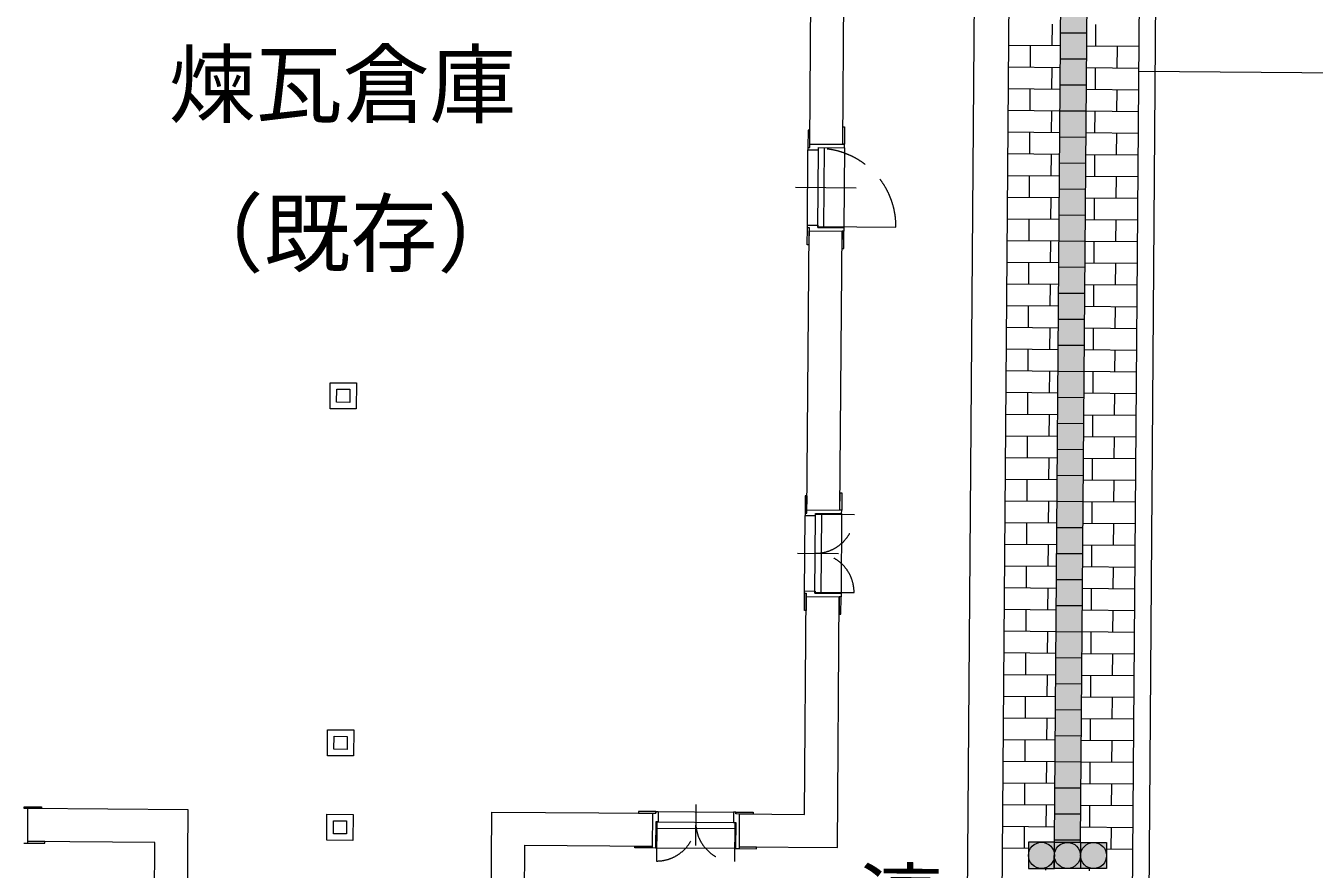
# Model space of a CAD drawing. Units: millimetres, scale not verified. Extents: x -94331 to 144568, y -56598 to 62562.
# Drawn here: x 3706 to 18543, y -15202 to -5482 of the extents above; entities that cross this region are included whole.
import ezdxf
from ezdxf.enums import TextEntityAlignment as Align

# ---------------------------------------------------------------- set-up
doc = ezdxf.new("R2010")
doc.units = ezdxf.units.MM
doc.header["$LTSCALE"] = 400
doc.linetypes.add('DASHED1', pattern=[1.8, 1.2, -0.6])
for name, color, linetype, lineweight in [('0-2_壁', 7, 'Continuous', 9), ('0-4_衛生設備', 7, 'Continuous', 9), ('0-5_雑', 7, 'Continuous', 9)]:
    doc.layers.add(name, color=color, linetype=linetype, lineweight=lineweight)
doc.layers.add('0-7_ハッチ', color=7, linetype='Continuous')
doc.layers.add('0-C_0', color=8, linetype='Continuous')
doc.styles.add('ＭＳ ゴシック', font='')
doc.styles.get('ＭＳ ゴシック').set_extended_font_data('MS Gothic')

msp = doc.modelspace()

# ---------------------------------------------------------------- linework, layer by layer
at = {"layer": '0-2_壁'}
for p, q in [((16785.9, 3815.2), (16632.1, -16229.9)), ((16594.4, 3626.8), (16440.1, -16482.7)), ((15083, 2140.1), (14895.2, -22327.1)), ((14679.9, 1743.6), (14495.2, -22326.2)), ((12734, -6845), (12759, -3590.1)), ((13114, -6848), (13138.6, -3633)), ((23730.3, -6066.3), (16520.5, -6011)), ((12713.7, -6884.9), (12713.5, -6909.9)), ((12713.7, -6884.9), (12733.7, -6885)), ((12734, -6845), (13134, -6848.1)), ((12826.6, -7805.8), (12833.5, -6910.8)), ((12896.6, -7806.3), (12903.7, -6886.3)), ((13133.7, -6888.1), (13126.6, -7808.1)), ((13133.7, -6888.1), (13134, -6848.1)), ((12568.6, -7343.8), (13269.8, -7349.2)), ((12701.3, -11099.9), (12726.3, -7845)), ((12706.6, -7804.9), (12726.6, -7805)), ((12726.3, -7845), (13126.3, -7848.1)), ((12826.7, -7795.8), (13726.7, -7802.7)), ((13081.6, -11062.8), (13106.3, -7847.9)), ((13126.6, -7808.1), (13126.3, -7848.1)), ((12681.3, -11099.8), (12681.1, -11124.8)), ((12681.3, -11099.8), (12701.3, -11099.9)), ((12701.6, -11059.9), (13101.6, -11063)), ((12794.3, -12020.7), (12801.1, -11125.7)), ((12801.3, -11110.7), (13251.2, -11114.1)), ((12864.3, -12021.2), (12871.3, -11101.2)), ((13101.3, -11103), (13094.3, -12023)), ((13101.3, -11103), (13101.6, -11063)), ((12592.3, -11559.1), (13064.5, -11562.7)), ((12794.3, -12010.7), (13244.3, -12014.1)), ((12674.3, -12019.7), (12694.3, -12019.9)), ((12674.7, -14569.8), (12694.3, -12019.9)), ((12694, -12059.9), (13094, -12063)), ((13051.8, -14952.7), (13074, -12062.8)), ((13094.3, -12023), (13094, -12063)), ((3727.4, -14501.2), (3724.3, -14901.1)), ((5574.9, -14515.3), (3727.4, -14501.2)), ((10962.5, -14536.7), (10962.4, -14556.7)), ((11423.2, -14454.7), (11419.5, -14926.9)), ((9074.8, -14542.2), (10922.4, -14556.4)), ((10922.4, -14556.4), (10919.3, -14956.3)), ((10961.6, -14656.7), (11856.6, -14663.5)), ((10971.6, -14656.7), (10968.1, -15106.7)), ((11882.5, -14543.7), (11857.5, -14543.5)), ((11871.6, -14663.6), (11868.1, -15113.6)), ((11882.5, -14543.7), (11882.3, -14563.7)), ((11922.3, -14564), (11919.3, -14964)), ((11922.3, -14564), (12674.7, -14569.8)), ((10961.1, -14726.7), (11881, -14733.7)), ((3684.3, -14900.8), (3724.3, -14901.1)), ((5192, -14892.4), (3724.4, -14881.1)), ((5183, -16072.4), (5192, -14892.4)), ((9442.8, -16105.1), (9451.9, -14925.1)), ((9451.9, -14925.1), (10919.4, -14936.4)), ((10959.3, -14956.7), (10919.3, -14956.3)), ((11879.3, -14963.7), (10959.3, -14956.7)), ((11879.3, -14963.7), (11919.3, -14964)), ((11919.4, -14944), (13051.8, -14952.7))]:
    msp.add_line(p, q, dxfattribs=at)
for points in [[(13114, -6848), (13115.5, -6648), (13135.5, -6648.1), (13134, -6848.1)], [(12733.7, -6885), (12735.2, -6685), (12715.2, -6684.9), (12713.7, -6884.9)], [(12726.6, -7805), (12725.1, -8005), (12705.1, -8004.8), (12706.6, -7804.9)], [(13106.3, -7847.9), (13104.8, -8047.9), (13124.8, -8048.1), (13126.3, -7848.1)], [(7512.7, -9597), (7510.4, -9897), (7210.4, -9894.7), (7212.7, -9594.7)], [(7437.1, -9671.4), (7436, -9821.4), (7286, -9820.2), (7287.1, -9670.2)], [(12701.3, -11099.9), (12702.9, -10899.9), (12682.9, -10899.8), (12681.3, -11099.8)], [(13081.6, -11062.8), (13083.2, -10862.8), (13103.2, -10863), (13101.6, -11063)], [(12694.3, -12019.9), (12692.7, -12219.9), (12672.7, -12219.7), (12674.3, -12019.7)], [(13074, -12062.8), (13072.4, -12262.8), (13092.4, -12262.9), (13094, -12063)], [(7482, -13596), (7479.7, -13895.9), (7179.7, -13893.6), (7182, -13593.6)], [(7406.5, -13670.4), (7405.3, -13820.4), (7255.3, -13819.2), (7256.5, -13669.2)], [(3687.5, -14480.8), (3887.5, -14482.4), (3887.4, -14502.4), (3687.4, -14500.8)], [(10962.5, -14536.7), (10762.5, -14535.1), (10762.4, -14555.1), (10962.4, -14556.7)], [(7474.6, -14569.9), (7472.3, -14869.9), (7172.3, -14867.6), (7174.6, -14567.6)], [(7399, -14644.3), (7397.8, -14794.3), (7247.8, -14793.2), (7249, -14643.2)], [(11882.5, -14543.7), (12082.5, -14545.3), (12082.3, -14565.3), (11882.3, -14563.7)], [(3724.3, -14901.1), (3924.3, -14902.7), (3924.4, -14882.7), (3724.4, -14881.1)], [(10919.3, -14956.3), (10719.3, -14954.8), (10719.5, -14934.8), (10919.4, -14936.4)], [(11919.3, -14964), (12119.3, -14965.6), (12119.4, -14945.6), (11919.4, -14944)]]:
    msp.add_lwpolyline(points, close=True, dxfattribs=at)
for points in [[(12706.6, -7804.9), (12713.5, -6909.9), (12833.5, -6910.8), (12833.7, -6885.8), (13133.7, -6888.1)], [(12706.6, -7804.9), (12706.8, -7779.9), (12826.8, -7780.8), (12826.6, -7805.8), (13126.6, -7808.1)], [(12674.3, -12019.7), (12681.1, -11124.8), (12801.1, -11125.7), (12801.3, -11100.7), (13101.3, -11103)], [(12674.3, -12019.7), (12674.5, -11994.7), (12794.5, -11995.7), (12794.3, -12020.7), (13094.3, -12023)], [(5582.6, -16115.4), (5562.6, -16115.3), (5574.9, -14515.3)], [(10962.5, -14536.7), (10987.5, -14536.9), (10986.6, -14656.9), (10961.6, -14656.7), (10959.3, -14956.7)], [(10962.5, -14536.7), (11857.5, -14543.5), (11856.6, -14663.5), (11881.6, -14663.7), (11879.3, -14963.7)], [(9042.5, -16142), (9062.5, -16142.1), (9074.8, -14542.2)]]:
    msp.add_lwpolyline(points, dxfattribs=at)
at = {"layer": '0-2_壁', "linetype": 'DASHED1'}
for centre, radius, start, end in [((12826.7, -7795.8), 900, 6.73442, 89.56035), ((12826.7, -7795.8), 900, 359.56035, 6.73442), ((12801.3, -11110.7), 450, 269.56035, 359.56035), ((12794.3, -12010.7), 450, 359.56035, 89.56035), ((10971.6, -14656.7), 450, 269.56035, 359.56035), ((11871.6, -14663.6), 450, 179.56035, 269.56035)]:
    msp.add_arc(centre, radius, start, end, dxfattribs=at)
at = {"layer": '0-4_衛生設備'}
for p, q in [((15552.3, -14891.3), (15676.9, 1337.9)), ((15852.3, -14893.6), (15976.8, 1335.6)), ((15623.9, -5561.9), (15923.9, -5564.2)), ((15621.6, -5861.9), (15921.6, -5864.2)), ((15619.3, -6161.9), (15919.3, -6164.2)), ((15617, -6461.9), (15917, -6464.2)), ((15614.7, -6761.9), (15914.7, -6764.2)), ((15612.4, -7061.9), (15912.4, -7064.2)), ((15610.1, -7361.8), (15910.1, -7364.1)), ((15607.8, -7661.8), (15907.8, -7664.1)), ((15605.5, -7961.8), (15905.5, -7964.1)), ((15603.2, -8261.8), (15903.2, -8264.1)), ((15600.9, -8561.8), (15900.9, -8564.1)), ((15598.6, -8861.8), (15898.6, -8864.1)), ((15596.3, -9161.8), (15896.3, -9164.1)), ((15594, -9461.8), (15894, -9464.1)), ((15591.7, -9761.8), (15891.7, -9764.1)), ((15589.4, -10061.8), (15889.4, -10064.1)), ((15587.1, -10361.8), (15887.1, -10364.1)), ((15584.8, -10661.7), (15884.8, -10664.1)), ((15582.5, -10961.7), (15882.5, -10964)), ((15580.2, -11261.7), (15880.2, -11264)), ((15577.9, -11561.7), (15877.9, -11564)), ((15575.6, -11861.7), (15875.6, -11864)), ((15573.3, -12161.7), (15873.3, -12164)), ((15571, -12461.7), (15871, -12464)), ((15568.7, -12761.7), (15868.7, -12764)), ((15566.4, -13061.7), (15866.4, -13064)), ((15564.1, -13361.7), (15864, -13364)), ((15561.8, -13661.7), (15861.7, -13664)), ((15559.5, -13961.7), (15859.4, -13964)), ((15557.2, -14261.6), (15857.1, -14263.9)), ((15554.9, -14561.6), (15854.8, -14563.9)), ((15852.3, -14893.6), (15552.3, -14891.3)), ((15552.5, -14861.6), (15852.5, -14863.9))]:
    msp.add_line(p, q, dxfattribs=at)
for points in [[(15552.3, -14891.3), (15252.3, -14891.3), (15252.3, -15191.3), (15552.3, -15191.3)], [(15852.3, -14893.6), (15850, -15193.6), (15550, -15191.3), (15552.3, -14891.3)]]:
    msp.add_lwpolyline(points, close=True, dxfattribs=at)
msp.add_lwpolyline([(15852.3, -14893.6), (16152.3, -14893.6), (16152.3, -15193.6), (15852.3, -15193.6)], dxfattribs=at)
for centre in [(15402.3, -15041.3), (15701.2, -15042.4), (16002.3, -15043.6)]:
    msp.add_circle(centre, 150, dxfattribs=at)
at = {"layer": '0-5_雑'}
for p, q in [((15524.7, -5464.1), (15522.7, -5714.1)), ((16024.6, -5468.5), (16022.7, -5718.5)), ((15622.7, -5715), (15022.8, -5709.7)), ((15272.7, -5711.9), (15270.8, -5961.9)), ((16522.7, -5722.9), (15922.7, -5717.6)), ((16272.7, -5720.7), (16270.8, -5970.7)), ((15620.8, -5965), (15020.8, -5959.7)), ((15520.8, -5964.1), (15518.9, -6214.1)), ((16520.8, -5972.9), (15920.8, -5967.6)), ((16020.8, -5968.5), (16018.9, -6218.5)), ((15618.9, -6215), (15018.9, -6209.7)), ((15268.9, -6211.9), (15267, -6461.9)), ((16518.9, -6222.9), (15918.9, -6217.6)), ((16268.9, -6220.7), (16267, -6470.7)), ((15617, -6465), (15017, -6459.7)), ((15517, -6464.1), (15515.1, -6714.1)), ((16516.9, -6472.9), (15917, -6467.6)), ((16017, -6468.5), (16015, -6718.5)), ((15615.1, -6714.9), (15015.1, -6709.7)), ((15265.1, -6711.9), (15263.2, -6961.9)), ((16515, -6722.9), (15915.1, -6717.6)), ((16265, -6720.7), (16263.1, -6970.7)), ((15613.1, -6964.9), (15013.2, -6959.7)), ((15513.1, -6964.1), (15511.2, -7214)), ((16513.1, -6972.9), (15913.1, -6967.6)), ((16013.1, -6968.5), (16011.2, -7218.4)), ((15611.2, -7214.9), (15011.2, -7209.7)), ((15261.2, -7211.9), (15259.3, -7461.8)), ((16511.2, -7222.8), (15911.2, -7217.6)), ((16261.2, -7220.6), (16259.3, -7470.6)), ((15609.3, -7464.9), (15009.3, -7459.6)), ((15509.3, -7464), (15507.4, -7714)), ((16509.3, -7472.8), (15909.3, -7467.6)), ((16009.3, -7468.4), (16007.4, -7718.4)), ((15607.4, -7714.9), (15007.4, -7709.6)), ((15257.4, -7711.8), (15255.5, -7961.8)), ((16507.4, -7722.8), (15907.4, -7717.6)), ((16257.4, -7720.6), (16255.4, -7970.6)), ((15605.5, -7964.9), (15005.5, -7959.6)), ((15505.5, -7964), (15503.6, -8214)), ((16505.4, -7972.8), (15905.5, -7967.5)), ((16005.5, -7968.4), (16003.5, -8218.4)), ((15603.6, -8214.9), (15003.6, -8209.6)), ((15253.6, -8211.8), (15251.6, -8461.8)), ((16503.5, -8222.8), (15903.5, -8217.5)), ((16253.5, -8220.6), (16251.6, -8470.6)), ((15601.6, -8464.9), (15001.7, -8459.6)), ((15501.6, -8464), (15499.7, -8714)), ((16501.6, -8472.8), (15901.6, -8467.5)), ((16001.6, -8468.4), (15999.7, -8718.4)), ((15599.7, -8714.9), (14999.7, -8709.6)), ((15249.7, -8711.8), (15247.8, -8961.8)), ((16499.7, -8722.8), (15899.7, -8717.5)), ((16249.7, -8720.6), (16247.8, -8970.6)), ((15597.8, -8964.9), (14997.8, -8959.6)), ((15497.8, -8964), (15495.9, -9214)), ((16497.8, -8972.8), (15897.8, -8967.5)), ((15997.8, -8968.4), (15995.9, -9218.4)), ((15595.9, -9214.9), (14995.9, -9209.6)), ((15245.9, -9211.8), (15244, -9461.8)), ((16495.8, -9222.8), (15895.9, -9217.5)), ((16245.9, -9220.6), (16243.9, -9470.6)), ((15594, -9464.9), (14994, -9459.6)), ((15494, -9464), (15492, -9714)), ((16493.9, -9472.8), (15893.9, -9467.5)), ((15993.9, -9468.4), (15992, -9718.4)), ((15592, -9714.9), (14992.1, -9709.6)), ((15242.1, -9711.8), (15240.1, -9961.8)), ((16492, -9722.8), (15892, -9717.5)), ((16242, -9720.6), (16240.1, -9970.6)), ((15590.1, -9964.8), (14990.1, -9959.6)), ((15490.1, -9964), (15488.2, -10214)), ((16490.1, -9972.8), (15890.1, -9967.5)), ((15990.1, -9968.4), (15988.2, -10218.4)), ((15588.2, -10214.8), (14988.2, -10209.6)), ((15238.2, -10211.8), (15236.3, -10461.8)), ((16488.2, -10222.8), (15888.2, -10217.5)), ((16238.2, -10220.6), (16236.3, -10470.6)), ((15586.3, -10464.8), (14986.3, -10459.6)), ((15486.3, -10464), (15484.4, -10713.9)), ((16486.3, -10472.7), (15886.3, -10467.5)), ((15986.3, -10468.4), (15984.4, -10718.3)), ((15584.4, -10714.8), (14984.4, -10709.6)), ((15234.4, -10711.8), (15232.5, -10961.7)), ((16484.3, -10722.7), (15884.4, -10717.5)), ((16234.3, -10720.5), (16232.4, -10970.5)), ((15582.5, -10964.8), (14982.5, -10959.5)), ((15482.5, -10963.9), (15480.5, -11213.9)), ((16482.4, -10972.7), (15882.4, -10967.5)), ((15982.4, -10968.3), (15980.5, -11218.3)), ((15580.5, -11214.8), (14980.6, -11209.5)), ((15230.5, -11211.7), (15228.6, -11461.7)), ((16480.5, -11222.7), (15880.5, -11217.5)), ((16230.5, -11220.5), (16228.6, -11470.5)), ((15578.6, -11464.8), (14978.6, -11459.5)), ((15478.6, -11463.9), (15476.7, -11713.9)), ((16478.6, -11472.7), (15878.6, -11467.4)), ((15978.6, -11468.3), (15976.7, -11718.3)), ((15576.7, -11714.8), (14976.7, -11709.5)), ((15226.7, -11711.7), (15224.8, -11961.7)), ((16476.7, -11722.7), (15876.7, -11717.4)), ((16226.7, -11720.5), (16224.8, -11970.5)), ((15574.8, -11964.8), (14974.8, -11959.5)), ((15474.8, -11963.9), (15472.9, -12213.9)), ((16474.7, -11972.7), (15874.8, -11967.4)), ((15974.8, -11968.3), (15972.8, -12218.3)), ((15572.9, -12214.8), (14972.9, -12209.5)), ((15222.9, -12211.7), (15221, -12461.7)), ((16472.8, -12222.7), (15872.8, -12217.4)), ((16222.8, -12220.5), (16220.9, -12470.5)), ((15570.9, -12464.8), (14971, -12459.5)), ((15470.9, -12463.9), (15469, -12713.9)), ((16470.9, -12472.7), (15870.9, -12467.4)), ((15970.9, -12468.3), (15969, -12718.3)), ((15569, -12714.8), (14969, -12709.5)), ((15219, -12711.7), (15217.1, -12961.7)), ((16469, -12722.7), (15869, -12717.4)), ((16219, -12720.5), (16217.1, -12970.5)), ((15567.1, -12964.8), (14967.1, -12959.5)), ((15467.1, -12963.9), (15465.2, -13213.9)), ((16467.1, -12972.7), (15867.1, -12967.4)), ((15967.1, -12968.3), (15965.2, -13218.3)), ((15565.2, -13214.8), (14965.2, -13209.5)), ((15215.2, -13211.7), (15213.3, -13461.7)), ((16465.2, -13222.7), (15865.2, -13217.4)), ((16215.2, -13220.5), (16213.2, -13470.5)), ((15563.3, -13464.7), (14963.3, -13459.5)), ((15463.3, -13463.9), (15461.4, -13713.9)), ((16463.2, -13472.7), (15863.3, -13467.4)), ((15963.3, -13468.3), (15961.3, -13718.3)), ((15561.3, -13714.7), (14961.4, -13709.5)), ((15211.4, -13711.7), (15209.4, -13961.7)), ((16461.3, -13722.7), (15861.3, -13717.4)), ((16211.3, -13720.5), (16209.4, -13970.5)), ((15559.4, -13964.7), (14959.5, -13959.5)), ((15459.4, -13963.9), (15457.5, -14213.8)), ((16459.4, -13972.6), (15859.4, -13967.4)), ((15959.4, -13968.3), (15957.5, -14218.2)), ((15557.5, -14214.7), (14957.5, -14209.5)), ((15207.5, -14211.6), (15205.6, -14461.6)), ((16457.5, -14222.6), (15857.5, -14217.4)), ((16207.5, -14220.4), (16205.6, -14470.4)), ((15555.6, -14464.7), (14955.6, -14459.4)), ((15455.6, -14463.8), (15453.7, -14713.8)), ((16455.6, -14472.6), (15855.6, -14467.4)), ((15955.6, -14468.2), (15953.7, -14718.2)), ((15553.7, -14714.7), (14953.7, -14709.4)), ((15203.7, -14711.6), (15201.8, -14961.6)), ((16453.6, -14722.6), (15853.7, -14717.4)), ((16203.7, -14720.4), (16201.7, -14970.4)), ((15252.3, -14962.1), (14951.8, -14959.4)), ((16451.7, -14972.6), (16152.3, -14970)), ((15450, -15191.3), (15449.8, -15213.8)), ((15950, -15191.3), (15949.8, -15218.2))]:
    msp.add_line(p, q, dxfattribs=at)
at = {"layer": '0-C_0'}
for points in [[(15676.9, 1337.9), (15976.8, 1335.6), (15552.3, -14891.3), (15852.3, -14893.6)], [(15252.3, -14891.3), (15252.3, -15191.3), (16152.3, -14893.6), (16152.3, -15193.6)]]:
    msp.add_solid(points, dxfattribs=at)

# ---------------------------------------------------------------- texts
at = {"layer": '0-7_ハッチ', "style": 'ＭＳ ゴシック'}
for s, p in [('煉瓦倉庫', (5355.1, -6743.9)), ('（既存）', (5445.5, -8461.1))]:
    msp.add_text(s, height=733.1, dxfattribs=at).set_placement(p, align=Align.BOTTOM_LEFT)
msp.add_text('濠', height=733.1, rotation=359.57, dxfattribs=at).set_placement((13265.7, -16175.9), align=Align.BOTTOM_LEFT)

doc.saveas('drawing.dxf')
